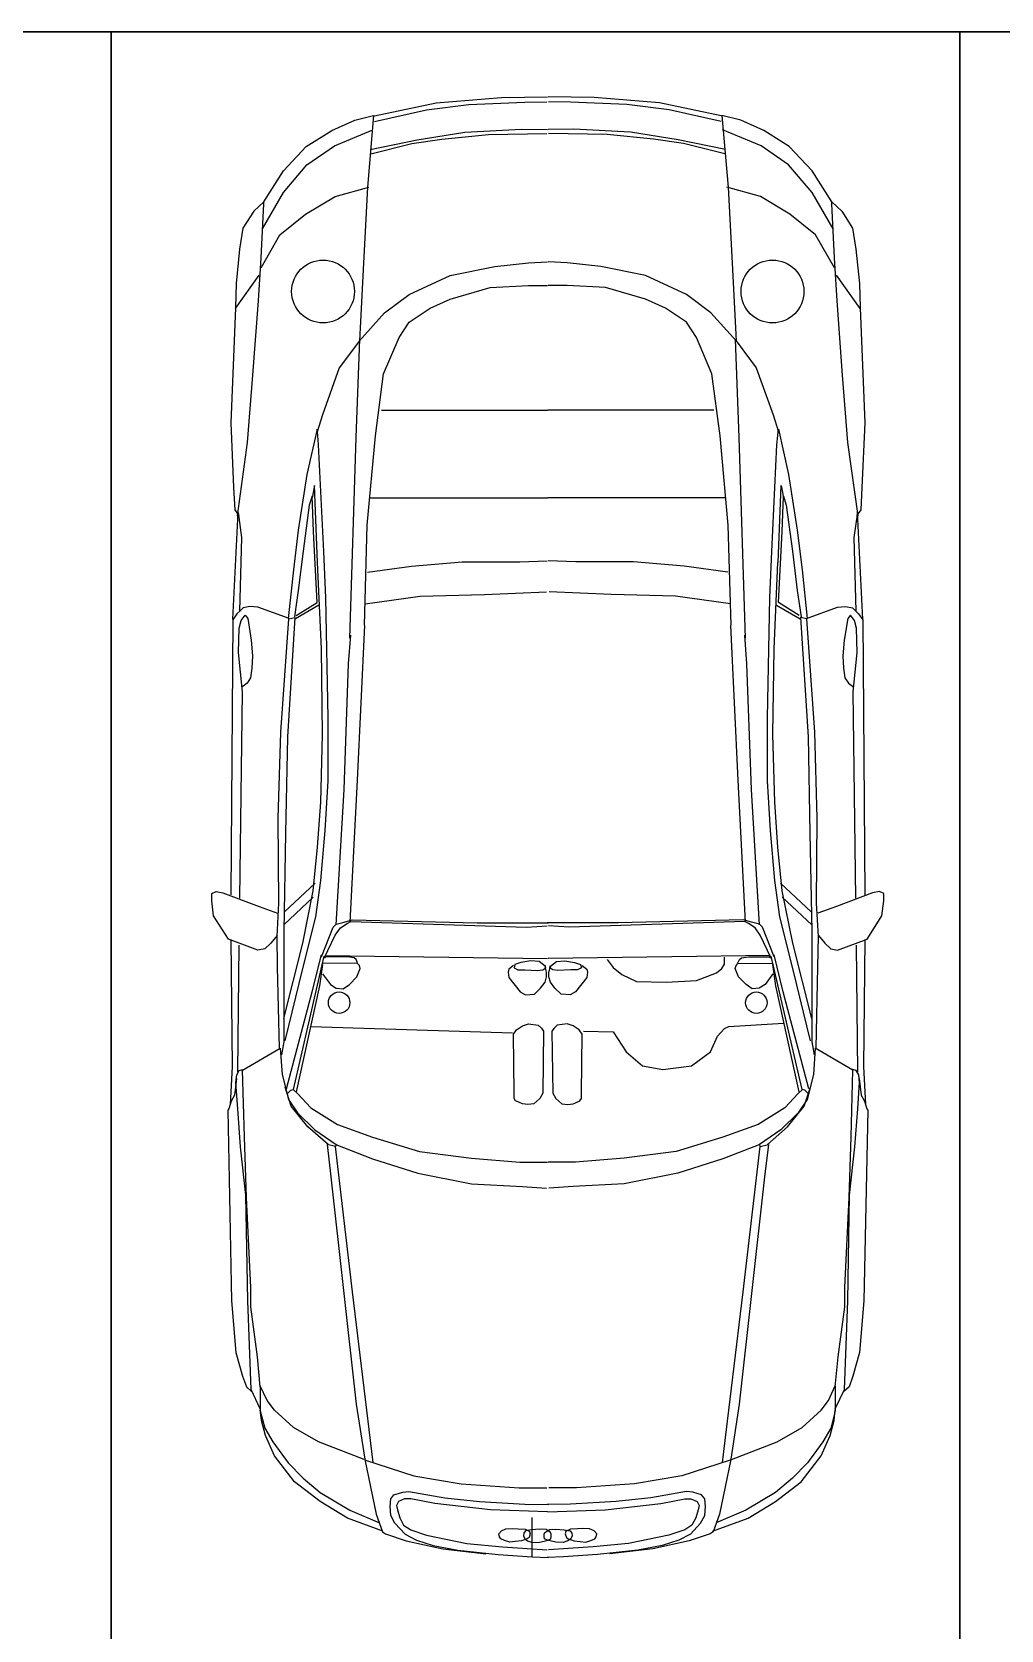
# Model space of a CAD drawing. Header units: inches. Extents: x 484217 to 497210, y -26946 to -21493.
# Drawn here: x 493066.6 to 493181.1, y -22547.2 to -22358.3 of the extents above; entities that cross this region are included whole.
import ezdxf

# ---------------------------------------------------------------- set-up
doc = ezdxf.new("R2010")
doc.units = ezdxf.units.IN
doc.header["$LTSCALE"] = 20
doc.header["$MEASUREMENT"] = 0
doc.layers.add('ceco.net 93', color=161, linetype='Continuous')
doc.layers.add('Parking', color=7, linetype='Continuous')

msp = doc.modelspace()

# ---------------------------------------------------------------- linework, layer by layer
at = {"layer": 'ceco.net 93'}
for p, q in [((493107.03, -22368.2), (493114.3, -22366.68)), ((493113.16, -22367.5), (493118.16, -22366.87)), ((493114.3, -22366.68), (493122.02, -22366.04)), ((493118.16, -22366.87), (493124.8, -22366.61)), ((493122.02, -22366.04), (493127.46, -22365.98)), ((493124.8, -22366.61), (493127.4, -22366.55)), ((493132.99, -22366.04), (493127.55, -22365.98)), ((493130.21, -22366.61), (493127.61, -22366.55)), ((493136.85, -22366.87), (493130.21, -22366.61)), ((493140.71, -22366.68), (493132.99, -22366.04)), ((493141.85, -22367.5), (493136.85, -22366.87)), ((493147.98, -22368.2), (493140.71, -22366.68)), ((493101.99, -22369.94), (493104.69, -22368.74)), ((493104.69, -22368.74), (493106.92, -22368.18)), ((493106.92, -22368.18), (493106.21, -22376.63)), ((493107.03, -22368.89), (493113.16, -22367.5)), ((493147.98, -22368.89), (493141.85, -22367.5)), ((493148.09, -22368.18), (493148.81, -22376.63)), ((493150.32, -22368.74), (493148.09, -22368.18)), ((493153.02, -22369.94), (493150.32, -22368.74)), ((493098.96, -22371.85), (493101.99, -22369.94)), ((493102.31, -22371.77), (493106.84, -22369.86)), ((493112.09, -22371.05), (493117.72, -22370.16)), ((493115, -22370.98), (493120.5, -22370.41)), ((493117.72, -22370.16), (493124.42, -22369.78)), ((493120.5, -22370.41), (493127.4, -22370.29)), ((493124.42, -22369.78), (493127.46, -22369.84)), ((493130.59, -22369.78), (493127.55, -22369.84)), ((493134.51, -22370.41), (493127.61, -22370.29)), ((493137.29, -22370.16), (493130.59, -22369.78)), ((493140.01, -22370.98), (493134.51, -22370.41)), ((493142.92, -22371.05), (493137.29, -22370.16)), ((493152.71, -22371.77), (493148.17, -22369.86)), ((493156.05, -22371.85), (493153.02, -22369.94)), ((493096.26, -22374.72), (493098.96, -22371.85)), ((493099.04, -22374), (493102.31, -22371.77)), ((493106.52, -22372.19), (493112.09, -22371.05)), ((493106.59, -22372.69), (493111.46, -22371.49)), ((493111.46, -22371.49), (493115, -22370.98)), ((493143.55, -22371.49), (493140.01, -22370.98)), ((493148.49, -22372.19), (493142.92, -22371.05)), ((493148.42, -22372.69), (493143.55, -22371.49)), ((493155.97, -22374), (493152.71, -22371.77)), ((493158.75, -22374.72), (493156.05, -22371.85)), ((493093.95, -22378.38), (493096.26, -22374.72)), ((493096.26, -22377.27), (493099.04, -22374)), ((493158.75, -22377.27), (493155.97, -22374)), ((493161.06, -22378.38), (493158.75, -22374.72)), ((493102.39, -22377.75), (493106.36, -22376.63)), ((493106.21, -22376.63), (493105.73, -22385.64)), ((493152.63, -22377.75), (493148.65, -22376.63)), ((493148.81, -22376.63), (493149.28, -22385.64)), ((493093.95, -22378.38), (493092.75, -22379.5)), ((493093.79, -22381.57), (493096.26, -22377.27)), ((493093.95, -22378.62), (493093.95, -22378.38)), ((493098.88, -22379.82), (493102.39, -22377.75)), ((493156.13, -22379.82), (493152.63, -22377.75)), ((493161.22, -22381.57), (493158.75, -22377.27)), ((493161.06, -22378.62), (493161.06, -22378.38)), ((493161.06, -22378.38), (493162.26, -22379.5)), ((493092.75, -22379.5), (493091.48, -22381.49)), ((493093.63, -22385), (493093.95, -22378.62)), ((493095.86, -22382.29), (493098.88, -22379.82)), ((493159.15, -22382.29), (493156.13, -22379.82)), ((493161.38, -22385), (493161.06, -22378.62)), ((493162.26, -22379.5), (493163.53, -22381.49)), ((493091.48, -22381.49), (493091.08, -22383.96)), ((493093.63, -22386.19), (493095.86, -22382.29)), ((493161.38, -22386.19), (493159.15, -22382.29)), ((493163.53, -22381.49), (493163.93, -22383.96)), ((493091.08, -22383.96), (493090.68, -22388.03)), ((493163.93, -22383.96), (493164.33, -22388.03)), ((493093.31, -22390.1), (493093.63, -22385)), ((493105.73, -22385.64), (493105.25, -22394.8)), ((493115.96, -22387.09), (493121.24, -22386.01)), ((493121.24, -22386.01), (493125.22, -22385.58)), ((493125.22, -22385.58), (493127.48, -22385.48)), ((493129.8, -22385.58), (493127.54, -22385.48)), ((493133.78, -22386.01), (493129.8, -22385.58)), ((493139.05, -22387.09), (493133.78, -22386.01)), ((493149.28, -22385.64), (493149.76, -22394.8)), ((493161.7, -22390.1), (493161.38, -22385)), ((493090.61, -22390.98), (493093.39, -22387.07)), ((493111.12, -22389.35), (493115.96, -22387.09)), ((493143.89, -22389.35), (493139.05, -22387.09)), ((493164.41, -22390.98), (493161.62, -22387.07)), ((493090.68, -22388.03), (493090.61, -22390.9)), ((493108.22, -22391.51), (493111.12, -22389.35)), ((493115.96, -22389.89), (493120.7, -22388.49)), ((493120.7, -22388.49), (493125.22, -22388.28)), ((493125.22, -22388.28), (493127.48, -22388.28)), ((493129.8, -22388.28), (493127.54, -22388.28)), ((493134.31, -22388.49), (493129.8, -22388.28)), ((493139.05, -22389.89), (493134.31, -22388.49)), ((493146.79, -22391.51), (493143.89, -22389.35)), ((493164.33, -22388.03), (493164.41, -22390.9)), ((493090.61, -22390.9), (493090.05, -22404.52)), ((493092.67, -22398.86), (493093.31, -22390.1)), ((493105.2, -22394.85), (493108.22, -22391.51)), ((493111.12, -22392.59), (493113.6, -22390.97)), ((493113.6, -22390.97), (493115.96, -22389.89)), ((493141.41, -22390.97), (493139.05, -22389.89)), ((493143.89, -22392.59), (493141.41, -22390.97)), ((493149.81, -22394.85), (493146.79, -22391.51)), ((493162.34, -22398.86), (493161.7, -22390.1)), ((493164.41, -22390.9), (493164.96, -22404.52)), ((493109.94, -22394.42), (493111.12, -22392.59)), ((493145.07, -22394.42), (493143.89, -22392.59)), ((493105.25, -22394.8), (493102.86, -22397.99)), ((493104.88, -22406.26), (493105.31, -22394.63)), ((493108.11, -22398.72), (493109.94, -22394.42)), ((493146.9, -22398.72), (493145.07, -22394.42)), ((493150.13, -22406.26), (493149.7, -22394.63)), ((493149.76, -22394.8), (493152.15, -22397.99)), ((493092.04, -22406.83), (493092.67, -22398.86)), ((493102.86, -22397.99), (493100.87, -22403.57)), ((493107.14, -22406.05), (493108.11, -22398.72)), ((493147.87, -22406.05), (493146.9, -22398.72)), ((493152.15, -22397.99), (493154.14, -22403.57)), ((493162.97, -22406.83), (493162.34, -22398.86)), ((493107.86, -22403.02), (493127.51, -22403.02)), ((493147.15, -22403.02), (493127.51, -22403.02)), ((493090.05, -22404.52), (493090.37, -22412.17)), ((493100.87, -22403.57), (493100.24, -22405.56)), ((493154.14, -22403.57), (493154.78, -22405.56)), ((493164.96, -22404.52), (493164.64, -22412.17)), ((493090.84, -22415.52), (493092.04, -22406.83)), ((493100.25, -22405.26), (493099.04, -22410.63)), ((493100.34, -22406), (493100.25, -22405.26)), ((493100.42, -22407.13), (493100.34, -22406)), ((493104.13, -22429.96), (493104.88, -22406.26)), ((493106.17, -22416.61), (493107.14, -22406.05)), ((493148.84, -22416.61), (493147.87, -22406.05)), ((493150.88, -22429.96), (493150.13, -22406.26)), ((493154.59, -22407.13), (493154.68, -22406)), ((493154.68, -22406), (493154.76, -22405.26)), ((493154.76, -22405.26), (493155.97, -22410.63)), ((493164.17, -22415.52), (493162.97, -22406.83)), ((493101.03, -22419.74), (493100.42, -22407.13)), ((493153.98, -22419.74), (493154.59, -22407.13)), ((493099.04, -22410.63), (493098.02, -22417.22)), ((493155.97, -22410.63), (493156.99, -22417.22)), ((493090.37, -22412.17), (493090.53, -22414.8)), ((493099.93, -22411.93), (493099.65, -22413.39)), ((493100.3, -22421.04), (493099.93, -22411.93)), ((493154.72, -22421.04), (493155.08, -22411.93)), ((493155.08, -22411.93), (493155.37, -22413.39)), ((493164.64, -22412.17), (493164.49, -22414.8)), ((493099.32, -22414.25), (493098.59, -22419.69)), ((493099.65, -22413.19), (493099.32, -22414.25)), ((493099.81, -22417.34), (493099.65, -22413.19)), ((493106.48, -22413.37), (493127.51, -22413.37)), ((493148.54, -22413.37), (493127.51, -22413.37)), ((493155.2, -22417.34), (493155.37, -22413.19)), ((493155.37, -22413.19), (493155.69, -22414.25)), ((493155.69, -22414.25), (493156.42, -22419.69)), ((493090.29, -22427.71), (493090.92, -22415.12)), ((493090.53, -22414.8), (493091, -22415.52)), ((493090.92, -22415.12), (493091.32, -22418.07)), ((493164.09, -22415.12), (493163.69, -22418.07)), ((493164.49, -22414.8), (493164.01, -22415.52)), ((493164.72, -22427.71), (493164.09, -22415.12)), ((493091.32, -22418.07), (493091.08, -22426.76)), ((493098.02, -22417.22), (493097.45, -22421.89)), ((493100.25, -22425.75), (493099.81, -22417.34)), ((493105.85, -22428.45), (493106.17, -22416.61)), ((493149.16, -22428.45), (493148.84, -22416.61)), ((493154.76, -22425.75), (493155.2, -22417.34)), ((493156.99, -22417.22), (493157.56, -22421.89)), ((493163.69, -22418.07), (493163.93, -22426.76)), ((493098.59, -22419.69), (493098.02, -22424.33)), ((493101.26, -22425.19), (493101.04, -22419.73)), ((493153.75, -22425.19), (493153.97, -22419.73)), ((493156.42, -22419.69), (493156.99, -22424.33)), ((493097.45, -22421.89), (493096.84, -22427.66)), ((493100.75, -22431.24), (493100.31, -22421.04)), ((493106.22, -22422.15), (493111.4, -22421.44)), ((493111.4, -22421.44), (493117.39, -22420.93)), ((493117.39, -22420.93), (493124.2, -22420.93)), ((493124.2, -22420.93), (493127.45, -22420.83)), ((493130.81, -22420.93), (493127.56, -22420.83)), ((493137.62, -22420.93), (493130.81, -22420.93)), ((493143.61, -22421.44), (493137.62, -22420.93)), ((493148.79, -22422.15), (493143.61, -22421.44)), ((493154.26, -22431.24), (493154.7, -22421.04)), ((493157.56, -22421.89), (493158.17, -22427.66)), ((493098.02, -22424.33), (493097.58, -22427.46)), ((493097.78, -22427.3), (493100.25, -22425.75)), ((493101.55, -22439.39), (493101.26, -22425.19)), ((493105.92, -22425.91), (493112.42, -22425)), ((493112.42, -22425), (493120.03, -22424.79)), ((493120.03, -22424.79), (493127.35, -22424.49)), ((493134.98, -22424.79), (493127.67, -22424.49)), ((493142.6, -22425), (493134.98, -22424.79)), ((493149.1, -22425.91), (493142.6, -22425)), ((493153.46, -22439.39), (493153.75, -22425.19)), ((493157.23, -22427.3), (493154.76, -22425.75)), ((493156.99, -22424.33), (493157.44, -22427.46)), ((493090.77, -22427.09), (493090.29, -22427.82)), ((493091.18, -22426.69), (493090.77, -22427.09)), ((493091.5, -22426.37), (493091.18, -22426.69)), ((493091.26, -22427.9), (493091.74, -22427.26)), ((493092.3, -22426.21), (493091.5, -22426.37)), ((493091.74, -22427.26), (493092.06, -22427.66)), ((493093.26, -22426.29), (493092.3, -22426.21)), ((493096.95, -22427.66), (493093.26, -22426.29)), ((493097.62, -22427.52), (493096.75, -22441.65)), ((493096.89, -22427.67), (493097.62, -22427.52)), ((493100.46, -22426.07), (493097.69, -22427.67)), ((493154.55, -22426.07), (493157.32, -22427.67)), ((493158.12, -22427.67), (493157.39, -22427.52)), ((493157.39, -22427.52), (493158.26, -22441.65)), ((493158.07, -22427.66), (493161.75, -22426.29)), ((493161.75, -22426.29), (493162.71, -22426.21)), ((493162.71, -22426.21), (493163.52, -22426.37)), ((493163.27, -22427.26), (493162.95, -22427.66)), ((493163.76, -22427.9), (493163.27, -22427.26)), ((493163.52, -22426.37), (493163.84, -22426.69)), ((493163.84, -22426.69), (493164.24, -22427.09)), ((493164.24, -22427.09), (493164.72, -22427.82)), ((493090.29, -22427.82), (493090.05, -22460.31)), ((493090.94, -22431.67), (493091.02, -22428.78)), ((493091.02, -22428.78), (493091.26, -22427.9)), ((493092.06, -22427.66), (493092.46, -22430.22)), ((493096.67, -22431.02), (493096.89, -22427.67)), ((493105.01, -22446.75), (493105.87, -22428.48)), ((493150.01, -22446.75), (493149.14, -22428.48)), ((493158.34, -22431.02), (493158.12, -22427.67)), ((493162.95, -22427.66), (493162.55, -22430.22)), ((493164, -22428.78), (493163.76, -22427.9)), ((493164.08, -22431.67), (493164, -22428.78)), ((493164.72, -22427.82), (493164.96, -22460.31)), ((493092.46, -22430.22), (493092.62, -22432.07)), ((493095.95, -22441.07), (493096.67, -22431.02)), ((493100.89, -22441.36), (493100.75, -22431.24)), ((493103.96, -22433), (493104.22, -22429.61)), ((493151.05, -22433), (493150.79, -22429.61)), ((493154.12, -22441.36), (493154.26, -22431.24)), ((493159.06, -22441.07), (493158.34, -22431.02)), ((493162.55, -22430.22), (493162.39, -22432.07)), ((493091.42, -22436.32), (493090.94, -22431.67)), ((493092.62, -22432.07), (493092.54, -22433.51)), ((493103.44, -22447.88), (493103.96, -22433)), ((493151.57, -22447.88), (493151.05, -22433)), ((493162.39, -22432.07), (493162.47, -22433.51)), ((493163.6, -22436.32), (493164.08, -22431.67)), ((493092.38, -22434.64), (493091.98, -22435.28)), ((493092.54, -22433.51), (493092.38, -22434.64)), ((493162.47, -22433.51), (493162.63, -22434.64)), ((493162.63, -22434.64), (493163.03, -22435.28)), ((493091.1, -22460.71), (493091.42, -22436.32)), ((493091.98, -22435.28), (493091.34, -22435.76)), ((493163.03, -22435.28), (493163.68, -22435.76)), ((493163.92, -22460.71), (493163.6, -22436.32)), ((493101.55, -22446.82), (493101.55, -22439.39)), ((493153.46, -22446.82), (493153.46, -22439.39)), ((493095.66, -22451.27), (493095.95, -22441.07)), ((493096.75, -22441.65), (493096.53, -22453.02)), ((493100.68, -22449.37), (493100.89, -22441.36)), ((493154.34, -22449.37), (493154.12, -22441.36)), ((493158.26, -22441.65), (493158.48, -22453.02)), ((493159.36, -22451.27), (493159.06, -22441.07)), ((493101.18, -22452.72), (493101.55, -22446.82)), ((493102.49, -22463.88), (493103.44, -22447.88)), ((493104.14, -22463.54), (493105.01, -22446.75)), ((493150.87, -22463.54), (493150.01, -22446.75)), ((493152.52, -22463.88), (493151.57, -22447.88)), ((493153.83, -22452.72), (493153.46, -22446.82)), ((493100.31, -22454.69), (493100.68, -22449.37)), ((493154.7, -22454.69), (493154.34, -22449.37)), ((493095.73, -22461.32), (493095.66, -22451.27)), ((493159.28, -22461.32), (493159.36, -22451.27)), ((493096.53, -22453.02), (493096.31, -22464.6)), ((493100.68, -22458.62), (493101.18, -22452.72)), ((493154.34, -22458.62), (493153.83, -22452.72)), ((493158.48, -22453.02), (493158.7, -22464.6)), ((493099.8, -22459.86), (493100.31, -22454.69)), ((493155.21, -22459.86), (493154.7, -22454.69)), ((493096.38, -22462.34), (493100.02, -22458.92)), ((493100.09, -22462.92), (493100.68, -22458.62)), ((493154.92, -22462.92), (493154.34, -22458.62)), ((493158.63, -22462.34), (493154.99, -22458.92)), ((493087.8, -22460.15), (493088.31, -22459.93)), ((493087.8, -22461.03), (493087.8, -22460.15)), ((493088.02, -22462.78), (493087.8, -22461.03)), ((493088.31, -22459.93), (493089.11, -22460.08)), ((493089.11, -22460.08), (493093.4, -22461.68)), ((493095.51, -22465.25), (493095.73, -22461.32)), ((493096.31, -22463.87), (493099.8, -22460.59)), ((493098.57, -22466.05), (493099.8, -22459.86)), ((493156.45, -22466.05), (493155.21, -22459.86)), ((493158.7, -22463.87), (493155.21, -22460.59)), ((493159.5, -22465.25), (493159.28, -22461.32)), ((493165.9, -22460.08), (493161.61, -22461.68)), ((493166.7, -22459.93), (493165.9, -22460.08)), ((493167.21, -22460.15), (493166.7, -22459.93)), ((493166.99, -22462.78), (493167.21, -22461.03)), ((493167.21, -22461.03), (493167.21, -22460.15)), ((493089.76, -22465.54), (493088.02, -22462.78)), ((493093.4, -22461.68), (493095.58, -22462.48)), ((493098.57, -22469.04), (493100.09, -22462.92)), ((493102.49, -22463.8), (493103.44, -22463.54)), ((493103.44, -22463.54), (493104.4, -22463.28)), ((493103.79, -22463.71), (493104.22, -22463.45)), ((493104.22, -22463.45), (493124.99, -22464.15)), ((493104.4, -22463.28), (493119.17, -22463.62)), ((493150.79, -22463.45), (493130.02, -22464.15)), ((493150.61, -22463.28), (493135.84, -22463.62)), ((493151.57, -22463.54), (493150.61, -22463.28)), ((493151.22, -22463.71), (493150.79, -22463.45)), ((493152.52, -22463.8), (493151.57, -22463.54)), ((493156.45, -22469.04), (493154.92, -22462.92)), ((493161.61, -22461.68), (493159.43, -22462.48)), ((493165.25, -22465.54), (493166.99, -22462.78)), ((493095.51, -22465.11), (493094.78, -22466.05)), ((493095.58, -22468.82), (493095.51, -22465.25)), ((493096.31, -22464.6), (493096.31, -22477.71)), ((493100.75, -22467.63), (493102.14, -22464.15)), ((493101.1, -22467.8), (493102.4, -22465.1)), ((493102.14, -22464.15), (493102.49, -22463.8)), ((493102.4, -22465.1), (493103.01, -22464.23)), ((493103.01, -22464.23), (493103.79, -22463.71)), ((493119.17, -22463.62), (493127.6, -22463.62)), ((493124.99, -22464.15), (493127.42, -22463.97)), ((493135.84, -22463.62), (493127.42, -22463.62)), ((493130.02, -22464.15), (493127.59, -22463.97)), ((493152, -22464.23), (493151.22, -22463.71)), ((493152.61, -22465.1), (493152, -22464.23)), ((493152.87, -22464.15), (493152.52, -22463.8)), ((493153.91, -22467.8), (493152.61, -22465.1)), ((493154.26, -22467.63), (493152.87, -22464.15)), ((493158.7, -22464.6), (493158.7, -22477.71)), ((493159.43, -22468.82), (493159.5, -22465.25)), ((493159.5, -22465.11), (493160.23, -22466.05)), ((493093.25, -22466.85), (493089.76, -22465.54)), ((493090.05, -22465.61), (493090.21, -22480.61)), ((493090.86, -22481.25), (493091.02, -22466.25)), ((493094.06, -22466.71), (493093.25, -22466.85)), ((493094.78, -22466.05), (493094.06, -22466.71)), ((493096.31, -22474.94), (493098.57, -22466.05)), ((493158.7, -22474.94), (493156.45, -22466.05)), ((493160.23, -22466.05), (493160.96, -22466.71)), ((493160.96, -22466.71), (493161.76, -22466.85)), ((493161.76, -22466.85), (493165.25, -22465.54)), ((493164.16, -22481.25), (493164, -22466.25)), ((493164.96, -22465.61), (493164.8, -22480.61)), ((493095.8, -22478.44), (493095.58, -22468.82)), ((493096.46, -22477.56), (493098.57, -22469.04)), ((493097.44, -22483.33), (493101.1, -22467.58)), ((493099.67, -22471.79), (493100.75, -22467.41)), ((493100.57, -22471.07), (493100.93, -22468.57)), ((493105.04, -22468.44), (493100.95, -22468.39)), ((493101.29, -22467.66), (493101.15, -22467.76)), ((493101.19, -22467.49), (493127.46, -22467.85)), ((493103.78, -22467.66), (493101.29, -22467.66)), ((493104.61, -22467.76), (493103.78, -22467.66)), ((493104.85, -22467.95), (493104.61, -22467.76)), ((493105.04, -22468.34), (493104.85, -22467.95)), ((493104.95, -22470), (493105.34, -22469.02)), ((493105.24, -22468.68), (493105.04, -22468.44)), ((493105.34, -22469.02), (493105.24, -22468.68)), ((493122.91, -22469.1), (493122.82, -22469.46)), ((493123.44, -22468.66), (493122.91, -22469.1)), ((493123.62, -22468.57), (493123.53, -22468.93)), ((493123.53, -22468.93), (493123.98, -22469.19)), ((493124.33, -22468.3), (493123.62, -22468.57)), ((493123.98, -22469.19), (493124.78, -22469.19)), ((493125.5, -22468.12), (493124.33, -22468.3)), ((493124.78, -22469.19), (493126.3, -22469.28)), ((493126.48, -22468.21), (493125.5, -22468.12)), ((493126.3, -22469.28), (493126.93, -22469.19)), ((493127.19, -22468.75), (493126.48, -22468.21)), ((493126.93, -22469.19), (493127.28, -22468.93)), ((493127.28, -22468.93), (493127.19, -22468.66)), ((493127.37, -22469.46), (493127.19, -22468.84)), ((493153.82, -22467.49), (493127.55, -22467.85)), ((493127.64, -22469.46), (493127.82, -22468.84)), ((493127.73, -22468.93), (493127.82, -22468.66)), ((493128.09, -22469.19), (493127.73, -22468.93)), ((493127.82, -22468.75), (493128.53, -22468.21)), ((493128.71, -22469.28), (493128.09, -22469.19)), ((493128.53, -22468.21), (493129.51, -22468.12)), ((493130.23, -22469.19), (493128.71, -22469.28)), ((493129.51, -22468.12), (493130.68, -22468.3)), ((493131.03, -22469.19), (493130.23, -22469.19)), ((493130.68, -22468.3), (493131.39, -22468.57)), ((493131.48, -22468.93), (493131.03, -22469.19)), ((493131.39, -22468.57), (493131.48, -22468.93)), ((493131.57, -22468.66), (493132.11, -22469.1)), ((493132.11, -22469.1), (493132.2, -22469.46)), ((493134.51, -22467.98), (493135.23, -22468.91)), ((493135.23, -22468.91), (493136.26, -22469.73)), ((493147.46, -22469.52), (493148.08, -22469.01)), ((493148.08, -22469.01), (493148.39, -22468.5)), ((493148.39, -22467.88), (493148.39, -22467.67)), ((493148.39, -22468.5), (493148.39, -22467.88)), ((493149.67, -22469.02), (493149.77, -22468.68)), ((493150.06, -22470), (493149.67, -22469.02)), ((493149.77, -22468.68), (493149.97, -22468.44)), ((493149.97, -22468.34), (493150.16, -22467.95)), ((493149.97, -22468.44), (493154.06, -22468.39)), ((493150.16, -22467.95), (493150.4, -22467.76)), ((493150.4, -22467.76), (493151.23, -22467.66)), ((493151.23, -22467.66), (493153.72, -22467.66)), ((493153.72, -22467.66), (493153.86, -22467.76)), ((493157.57, -22483.33), (493153.91, -22467.58)), ((493154.44, -22471.07), (493154.09, -22468.57)), ((493155.34, -22471.79), (493154.26, -22467.41)), ((493158.56, -22477.56), (493156.45, -22469.04)), ((493159.21, -22478.44), (493159.43, -22468.82)), ((493097.8, -22483.6), (493100.57, -22471.07)), ((493100.9, -22469.66), (493101.83, -22470.93)), ((493101.83, -22470.93), (493102.51, -22471.37)), ((493103.34, -22471.41), (493104.07, -22470.93)), ((493104.07, -22470.93), (493104.95, -22470)), ((493122.82, -22469.46), (493122.91, -22470.09)), ((493122.91, -22470.09), (493124.25, -22471.79)), ((493126.66, -22471.34), (493127.19, -22470.63)), ((493127.19, -22470.63), (493127.37, -22470)), ((493127.37, -22470), (493127.37, -22469.46)), ((493127.64, -22470), (493127.64, -22469.46)), ((493127.82, -22470.63), (493127.64, -22470)), ((493128.35, -22471.34), (493127.82, -22470.63)), ((493132.11, -22470.09), (493130.77, -22471.79)), ((493132.2, -22469.46), (493132.11, -22470.09)), ((493136.26, -22469.73), (493138, -22470.55)), ((493138, -22470.55), (493141.5, -22470.66)), ((493141.5, -22470.66), (493145.1, -22470.45)), ((493145.1, -22470.45), (493147.46, -22469.52)), ((493150.94, -22470.93), (493150.06, -22470)), ((493151.67, -22471.41), (493150.94, -22470.93)), ((493153.18, -22470.93), (493152.5, -22471.37)), ((493154.11, -22469.66), (493153.18, -22470.93)), ((493157.21, -22483.6), (493154.44, -22471.07)), ((493096.64, -22483.24), (493099.67, -22471.79)), ((493102.51, -22471.37), (493103.34, -22471.41)), ((493124.25, -22471.79), (493124.87, -22472.15)), ((493124.87, -22472.15), (493125.94, -22472.06)), ((493125.94, -22472.06), (493126.66, -22471.34)), ((493129.07, -22472.06), (493128.35, -22471.34)), ((493130.14, -22472.15), (493129.07, -22472.06)), ((493130.77, -22471.79), (493130.14, -22472.15)), ((493152.5, -22471.37), (493151.67, -22471.41)), ((493158.37, -22483.24), (493155.34, -22471.79)), ((493099.5, -22475.9), (493123.35, -22476.62)), ((493123.44, -22476.8), (493123.8, -22476.26)), ((493123.8, -22476.26), (493124.51, -22475.81)), ((493124.51, -22475.81), (493125.23, -22475.55)), ((493125.23, -22475.55), (493126.39, -22475.72)), ((493126.39, -22475.72), (493126.75, -22476.08)), ((493126.75, -22476.08), (493127.02, -22476.44)), ((493127.02, -22476.44), (493126.93, -22483.78)), ((493128.26, -22476.08), (493128, -22476.44)), ((493128, -22476.44), (493128.09, -22483.78)), ((493128.62, -22475.72), (493128.26, -22476.08)), ((493129.78, -22475.55), (493128.62, -22475.72)), ((493130.5, -22475.81), (493129.78, -22475.55)), ((493131.21, -22476.26), (493130.5, -22475.81)), ((493131.57, -22476.8), (493131.21, -22476.26)), ((493131.73, -22476.42), (493135.23, -22476.52)), ((493135.23, -22476.52), (493136.77, -22478.89)), ((493147.56, -22477.04), (493148.39, -22476.11)), ((493148.39, -22476.11), (493148.9, -22475.9)), ((493148.9, -22475.9), (493155.37, -22475.49)), ((493091.44, -22481.03), (493095.9, -22478.43)), ((493095.9, -22478.43), (493096.12, -22481.54)), ((493096.31, -22477.71), (493096.02, -22479.24)), ((493123.53, -22483.78), (493123.44, -22476.8)), ((493131.48, -22483.78), (493131.57, -22476.8)), ((493146.74, -22478.89), (493147.56, -22477.04)), ((493158.7, -22477.71), (493158.99, -22479.24)), ((493159.12, -22478.43), (493158.89, -22481.54)), ((493163.57, -22481.03), (493159.12, -22478.43)), ((493136.77, -22478.89), (493138.72, -22480.54)), ((493138.72, -22480.54), (493141.09, -22480.95)), ((493141.09, -22480.95), (493144.48, -22480.54)), ((493144.48, -22480.54), (493146.74, -22478.89)), ((493090.21, -22480.61), (493089.97, -22485.11)), ((493090.71, -22482.05), (493090.48, -22484.02)), ((493090.65, -22482.5), (493090.76, -22481.59)), ((493090.76, -22481.59), (493091.04, -22481.09)), ((493091.04, -22481.09), (493091.44, -22480.97)), ((493091.67, -22488.94), (493091.44, -22481.03)), ((493096.12, -22481.54), (493096.85, -22484.53)), ((493158.89, -22481.54), (493158.16, -22484.53)), ((493163.35, -22488.94), (493163.57, -22481.03)), ((493163.97, -22481.09), (493163.57, -22480.97)), ((493164.25, -22481.59), (493163.97, -22481.09)), ((493164.36, -22482.5), (493164.25, -22481.59)), ((493164.3, -22482.05), (493164.53, -22484.02)), ((493164.8, -22480.61), (493165.04, -22485.11)), ((493090.48, -22484.02), (493090.09, -22484.7)), ((493090.88, -22485.6), (493090.65, -22482.5)), ((493097.19, -22485.32), (493096.46, -22483.06)), ((493096.73, -22483.82), (493097.13, -22483.42)), ((493097.13, -22483.42), (493097.42, -22483.32)), ((493097.42, -22483.32), (493097.92, -22483.82)), ((493097.92, -22483.82), (493099.5, -22485.5)), ((493123.53, -22484.4), (493123.53, -22483.6)), ((493126.93, -22483.78), (493126.57, -22484.4)), ((493128.09, -22483.78), (493128.44, -22484.4)), ((493131.48, -22484.4), (493131.48, -22483.6)), ((493157.09, -22483.82), (493155.51, -22485.5)), ((493157.59, -22483.32), (493157.09, -22483.82)), ((493157.88, -22483.42), (493157.59, -22483.32)), ((493157.82, -22485.32), (493158.55, -22483.06)), ((493158.28, -22483.82), (493157.88, -22483.42)), ((493164.14, -22485.6), (493164.36, -22482.5)), ((493164.53, -22484.02), (493164.93, -22484.7)), ((493089.8, -22485.6), (493089.69, -22485.77)), ((493089.69, -22485.77), (493090.14, -22508.31)), ((493090.09, -22484.7), (493089.8, -22485.6)), ((493091.21, -22490.12), (493090.88, -22485.6)), ((493096.85, -22484.53), (493097.93, -22486.11)), ((493099.17, -22487.75), (493097.19, -22485.32)), ((493097.93, -22486.11), (493099.96, -22488.09)), ((493099.5, -22485.5), (493102.66, -22487.48)), ((493123.71, -22484.67), (493123.53, -22484.4)), ((493124.16, -22484.85), (493123.71, -22484.67)), ((493124.51, -22485.03), (493124.16, -22484.85)), ((493125.14, -22485.12), (493124.51, -22485.03)), ((493125.85, -22485.03), (493125.14, -22485.12)), ((493126.57, -22484.4), (493125.85, -22485.03)), ((493128.44, -22484.4), (493129.16, -22485.03)), ((493129.16, -22485.03), (493129.87, -22485.12)), ((493129.87, -22485.12), (493130.5, -22485.03)), ((493130.5, -22485.03), (493130.86, -22484.85)), ((493130.86, -22484.85), (493131.3, -22484.67)), ((493131.3, -22484.67), (493131.48, -22484.4)), ((493155.51, -22485.5), (493152.35, -22487.48)), ((493157.08, -22486.11), (493155.05, -22488.09)), ((493155.84, -22487.75), (493157.82, -22485.32)), ((493158.16, -22484.53), (493157.08, -22486.11)), ((493163.8, -22490.12), (493164.14, -22485.6)), ((493165.32, -22485.77), (493164.87, -22508.31)), ((493164.93, -22484.7), (493165.21, -22485.6)), ((493165.21, -22485.6), (493165.32, -22485.77)), ((493101.54, -22489.84), (493099.17, -22487.75)), ((493099.96, -22488.09), (493102.5, -22489.84)), ((493102.66, -22487.48), (493106.81, -22488.96)), ((493152.35, -22487.48), (493148.2, -22488.96)), ((493155.05, -22488.09), (493152.52, -22489.84)), ((493153.47, -22489.84), (493155.84, -22487.75)), ((493091.89, -22496.11), (493091.67, -22488.94)), ((493101.42, -22489.82), (493101.88, -22493.67)), ((493102.42, -22490.08), (493101.42, -22489.82)), ((493102.5, -22489.84), (493102.44, -22490.07)), ((493102.46, -22489.85), (493106.81, -22491.54)), ((493106.81, -22488.96), (493112.35, -22490.65)), ((493148.2, -22488.96), (493142.66, -22490.65)), ((493152.55, -22489.85), (493148.2, -22491.54)), ((493152.52, -22489.84), (493152.57, -22490.07)), ((493152.6, -22490.08), (493153.59, -22489.82)), ((493153.59, -22489.82), (493153.13, -22493.67)), ((493163.12, -22496.11), (493163.35, -22488.94)), ((493091.83, -22495.83), (493091.21, -22490.12)), ((493104.41, -22507.24), (493102.42, -22490.08)), ((493106.81, -22491.54), (493112.15, -22493.22)), ((493112.35, -22490.65), (493118.48, -22491.44)), ((493118.48, -22491.44), (493124.21, -22491.93)), ((493136.54, -22491.44), (493130.8, -22491.93)), ((493142.66, -22490.65), (493136.54, -22491.44)), ((493148.2, -22491.54), (493142.86, -22493.22)), ((493150.6, -22507.24), (493152.6, -22490.08)), ((493163.18, -22495.83), (493163.8, -22490.12)), ((493101.88, -22493.67), (493104.87, -22520.53)), ((493112.15, -22493.22), (493118.48, -22494.5)), ((493124.21, -22491.93), (493127.47, -22491.93)), ((493130.8, -22491.93), (493127.54, -22491.93)), ((493142.86, -22493.22), (493136.54, -22494.5)), ((493153.13, -22493.67), (493150.14, -22520.53)), ((493118.48, -22494.5), (493124.5, -22494.8)), ((493124.5, -22494.8), (493127.37, -22495)), ((493130.51, -22494.8), (493127.64, -22495)), ((493136.54, -22494.5), (493130.51, -22494.8)), ((493092.06, -22508.31), (493091.83, -22495.83)), ((493092.4, -22506.73), (493091.89, -22496.11)), ((493162.61, -22506.73), (493163.12, -22496.11)), ((493162.95, -22508.31), (493163.18, -22495.83)), ((493092.4, -22509.04), (493092.4, -22506.73)), ((493162.61, -22509.04), (493162.61, -22506.73)), ((493090.14, -22508.31), (493090.65, -22514.41)), ((493092.45, -22518.81), (493092.06, -22508.31)), ((493106.87, -22527.45), (493104.41, -22507.24)), ((493148.15, -22527.45), (493150.6, -22507.24)), ((493162.56, -22518.81), (493162.95, -22508.31)), ((493164.87, -22508.31), (493164.36, -22514.41)), ((493093.19, -22514.92), (493092.4, -22509.04)), ((493161.82, -22514.92), (493162.61, -22509.04)), ((493090.65, -22514.41), (493091.44, -22517.23)), ((493164.36, -22514.41), (493163.57, -22517.23)), ((493093.53, -22518.47), (493093.19, -22514.92)), ((493161.48, -22518.47), (493161.82, -22514.92)), ((493091.44, -22517.23), (493091.89, -22518.47)), ((493163.57, -22517.23), (493163.12, -22518.47)), ((493091.89, -22518.47), (493092.51, -22519.04)), ((493093.53, -22521.07), (493092.45, -22518.81)), ((493094.34, -22520.12), (493093.53, -22518.36)), ((493093.53, -22518.36), (493093.53, -22521.33)), ((493095.21, -22521.26), (493094.34, -22520.12)), ((493159.8, -22521.26), (493160.68, -22520.12)), ((493160.68, -22520.12), (493161.48, -22518.36)), ((493161.48, -22518.36), (493161.48, -22521.33)), ((493161.48, -22521.07), (493162.56, -22518.81)), ((493163.12, -22518.47), (493162.5, -22519.04)), ((493093.66, -22522.48), (493093.53, -22521.2)), ((493093.53, -22521.33), (493094.07, -22523.36)), ((493097.44, -22523.29), (493095.21, -22521.26)), ((493104.87, -22520.53), (493105.87, -22527.05)), ((493150.14, -22520.53), (493149.14, -22527.05)), ((493157.57, -22523.29), (493159.8, -22521.26)), ((493161.48, -22521.33), (493160.95, -22523.36)), ((493161.35, -22522.48), (493161.48, -22521.2)), ((493094.13, -22524.23), (493093.66, -22522.48)), ((493094.07, -22523.36), (493095.01, -22524.98)), ((493100.4, -22524.98), (493097.44, -22523.29)), ((493154.61, -22524.98), (493157.57, -22523.29)), ((493160.95, -22523.36), (493160, -22524.98)), ((493160.88, -22524.23), (493161.35, -22522.48)), ((493095.21, -22526.66), (493094.13, -22524.23)), ((493095.01, -22524.98), (493096.83, -22527.47)), ((493105.8, -22527.07), (493100.4, -22524.98)), ((493149.22, -22527.07), (493154.61, -22524.98)), ((493160, -22524.98), (493158.18, -22527.47)), ((493159.8, -22526.66), (493160.88, -22524.23)), ((493097.57, -22529.7), (493095.21, -22526.66)), ((493096.83, -22527.47), (493098.58, -22529.3)), ((493105.88, -22527.07), (493107.21, -22533.55)), ((493105.95, -22527.14), (493111.68, -22529)), ((493149.06, -22527.14), (493143.33, -22529)), ((493149.14, -22527.07), (493147.8, -22533.55)), ((493158.18, -22527.47), (493156.43, -22529.3)), ((493157.44, -22529.7), (493159.8, -22526.66)), ((493098.58, -22529.3), (493100.61, -22530.98)), ((493111.68, -22529), (493117.26, -22529.97)), ((493143.33, -22529), (493137.75, -22529.97)), ((493156.43, -22529.3), (493154.41, -22530.98)), ((493100.61, -22532.06), (493097.57, -22529.7)), ((493100.61, -22530.98), (493104.11, -22533.07)), ((493108.94, -22531.72), (493109.33, -22531.27)), ((493109.33, -22531.27), (493110.36, -22530.93)), ((493110.36, -22530.93), (493111.09, -22530.87)), ((493111.09, -22530.87), (493115.34, -22531.61)), ((493117.26, -22529.97), (493124.11, -22530.42)), ((493124.11, -22530.42), (493127.39, -22530.42)), ((493130.9, -22530.42), (493127.63, -22530.42)), ((493137.75, -22529.97), (493130.9, -22530.42)), ((493143.92, -22530.87), (493139.67, -22531.61)), ((493144.66, -22530.93), (493143.92, -22530.87)), ((493145.68, -22531.27), (493144.66, -22530.93)), ((493146.07, -22531.72), (493145.68, -22531.27)), ((493154.41, -22530.98), (493150.9, -22533.07)), ((493154.41, -22532.06), (493157.44, -22529.7)), ((493103.84, -22534.02), (493100.61, -22532.06)), ((493104.11, -22533.07), (493107.62, -22534.56)), ((493108.88, -22532.63), (493108.94, -22531.72)), ((493108.94, -22533.71), (493108.88, -22532.63)), ((493109.85, -22532.06), (493109.62, -22532.51)), ((493109.62, -22532.51), (493109.73, -22533.03)), ((493109.73, -22533.03), (493110.02, -22533.99)), ((493110.58, -22531.72), (493109.85, -22532.06)), ((493111.32, -22531.72), (493110.58, -22531.72)), ((493114.15, -22532.29), (493111.32, -22531.72)), ((493120.73, -22533.03), (493114.15, -22532.29)), ((493115.34, -22531.61), (493119.43, -22532.06)), ((493119.43, -22532.06), (493124.81, -22532.34)), ((493127.48, -22533.25), (493120.73, -22533.03)), ((493124.81, -22532.34), (493127.59, -22532.4)), ((493130.2, -22532.34), (493127.42, -22532.4)), ((493127.53, -22533.25), (493134.28, -22533.03)), ((493135.58, -22532.06), (493130.2, -22532.34)), ((493134.28, -22533.03), (493140.86, -22532.29)), ((493139.67, -22531.61), (493135.58, -22532.06)), ((493140.86, -22532.29), (493143.69, -22531.72)), ((493143.69, -22531.72), (493144.43, -22531.72)), ((493144.43, -22531.72), (493145.17, -22532.06)), ((493145.28, -22533.03), (493145, -22533.99)), ((493145.17, -22532.06), (493145.39, -22532.51)), ((493145.39, -22532.51), (493145.28, -22533.03)), ((493146.13, -22532.63), (493146.07, -22531.72)), ((493146.07, -22533.71), (493146.13, -22532.63)), ((493150.9, -22533.07), (493147.4, -22534.56)), ((493151.17, -22534.02), (493154.41, -22532.06)), ((493108.02, -22535.57), (493103.84, -22534.02)), ((493107.21, -22533.55), (493107.96, -22535.64)), ((493109.45, -22534.62), (493108.94, -22533.71)), ((493110.64, -22535.92), (493109.45, -22534.62)), ((493110.02, -22533.99), (493110.47, -22534.84)), ((493110.47, -22534.84), (493111.32, -22535.41)), ((493122.02, -22535.52), (493122.56, -22535.29)), ((493122.56, -22535.29), (493123.36, -22535.25)), ((493123.36, -22535.25), (493124.01, -22535.29)), ((493124.01, -22535.29), (493124.82, -22535.32)), ((493124.82, -22535.32), (493125.39, -22535.59)), ((493126.54, -22535.32), (493125.58, -22535.4)), ((493125.66, -22538.59), (493125.66, -22533.93)), ((493126.92, -22535.32), (493126.54, -22535.36)), ((493127.31, -22535.36), (493126.92, -22535.32)), ((493127.7, -22535.36), (493128.09, -22535.32)), ((493128.09, -22535.32), (493128.47, -22535.36)), ((493128.47, -22535.32), (493129.43, -22535.4)), ((493130.19, -22535.32), (493129.62, -22535.59)), ((493131, -22535.29), (493130.19, -22535.32)), ((493131.65, -22535.25), (493131, -22535.29)), ((493132.45, -22535.29), (493131.65, -22535.25)), ((493132.99, -22535.52), (493132.45, -22535.29)), ((493144.54, -22534.84), (493143.69, -22535.41)), ((493144.37, -22535.92), (493145.56, -22534.62)), ((493145, -22533.99), (493144.54, -22534.84)), ((493145.56, -22534.62), (493146.07, -22533.71)), ((493146.99, -22535.57), (493151.17, -22534.02)), ((493147.8, -22533.55), (493147.05, -22535.64)), ((493107.96, -22535.64), (493108.33, -22535.86)), ((493108.33, -22535.86), (493110.79, -22536.68)), ((493110.64, -22535.92), (493112, -22536.6)), ((493110.79, -22536.68), (493115.1, -22537.65)), ((493111.32, -22535.41), (493113.19, -22536.03)), ((493112, -22536.6), (493113.98, -22537.23)), ((493113.19, -22536.03), (493117.95, -22537)), ((493113.98, -22537.23), (493116.88, -22537.79)), ((493117.95, -22537), (493122.15, -22537.4)), ((493121.72, -22535.86), (493122.02, -22535.52)), ((493121.79, -22536.21), (493121.72, -22535.86)), ((493121.95, -22536.44), (493121.79, -22536.21)), ((493122.41, -22536.67), (493121.95, -22536.44)), ((493123.02, -22536.86), (493122.41, -22536.67)), ((493123.67, -22536.78), (493123.02, -22536.86)), ((493124.4, -22536.7), (493123.67, -22536.78)), ((493125.09, -22536.47), (493124.4, -22536.7)), ((493124.66, -22535.78), (493124.63, -22536.09)), ((493124.63, -22536.09), (493124.78, -22536.44)), ((493124.86, -22535.52), (493124.66, -22535.78)), ((493124.78, -22536.44), (493125.12, -22536.7)), ((493125.58, -22535.4), (493124.86, -22535.52)), ((493125.32, -22536.28), (493125.09, -22536.47)), ((493125.12, -22536.7), (493125.7, -22536.9)), ((493125.43, -22535.86), (493125.32, -22536.28)), ((493125.35, -22535.59), (493125.43, -22535.86)), ((493125.7, -22536.9), (493126.54, -22536.86)), ((493126.54, -22536.86), (493127.08, -22536.74)), ((493127.08, -22536.74), (493127.54, -22536.63)), ((493127.09, -22535.9), (493127.17, -22535.71)), ((493127.09, -22536.17), (493127.09, -22535.9)), ((493127.13, -22536.44), (493127.09, -22536.17)), ((493127.47, -22536.63), (493127.13, -22536.44)), ((493127.17, -22535.71), (493127.47, -22535.52)), ((493127.54, -22535.52), (493127.31, -22535.36)), ((493127.47, -22535.52), (493127.7, -22535.36)), ((493127.93, -22536.74), (493127.47, -22536.63)), ((493127.84, -22535.71), (493127.54, -22535.52)), ((493127.54, -22536.63), (493127.88, -22536.44)), ((493127.92, -22535.9), (493127.84, -22535.71)), ((493127.88, -22536.44), (493127.92, -22536.17)), ((493127.92, -22536.17), (493127.92, -22535.9)), ((493128.47, -22536.86), (493127.93, -22536.74)), ((493129.31, -22536.9), (493128.47, -22536.86)), ((493129.89, -22536.7), (493129.31, -22536.9)), ((493129.43, -22535.4), (493130.15, -22535.52)), ((493129.66, -22535.59), (493129.58, -22535.86)), ((493129.58, -22535.86), (493129.7, -22536.28)), ((493129.7, -22536.28), (493129.93, -22536.47)), ((493130.23, -22536.44), (493129.89, -22536.7)), ((493129.93, -22536.47), (493130.61, -22536.7)), ((493130.15, -22535.52), (493130.35, -22535.78)), ((493130.38, -22536.09), (493130.23, -22536.44)), ((493130.35, -22535.78), (493130.38, -22536.09)), ((493130.61, -22536.7), (493131.34, -22536.78)), ((493131.34, -22536.78), (493131.99, -22536.86)), ((493131.99, -22536.86), (493132.61, -22536.67)), ((493132.61, -22536.67), (493133.06, -22536.44)), ((493137.06, -22537), (493132.86, -22537.4)), ((493133.29, -22535.86), (493132.99, -22535.52)), ((493133.06, -22536.44), (493133.22, -22536.21)), ((493133.22, -22536.21), (493133.29, -22535.86)), ((493141.82, -22536.03), (493137.06, -22537)), ((493141.03, -22537.23), (493138.14, -22537.79)), ((493144.22, -22536.68), (493139.91, -22537.65)), ((493143.01, -22536.6), (493141.03, -22537.23)), ((493143.69, -22535.41), (493141.82, -22536.03)), ((493144.37, -22535.92), (493143.01, -22536.6)), ((493146.68, -22535.86), (493144.22, -22536.68)), ((493147.05, -22535.64), (493146.68, -22535.86)), ((493115.1, -22537.65), (493120.17, -22538.24)), ((493116.88, -22537.79), (493121.64, -22538.31)), ((493121.64, -22538.31), (493125.66, -22538.59)), ((493122.15, -22537.4), (493127.42, -22537.74)), ((493125.66, -22538.59), (493127.59, -22538.65)), ((493129.35, -22538.59), (493127.42, -22538.65)), ((493132.86, -22537.4), (493127.59, -22537.74)), ((493133.37, -22538.31), (493129.35, -22538.59)), ((493138.14, -22537.79), (493133.37, -22538.31)), ((493139.91, -22537.65), (493134.85, -22538.24))]:
    msp.add_line(p, q, dxfattribs=at)
for centre, radius in [((493100.95, -22388.98), 3.71), ((493154.06, -22388.98), 3.71), ((493102.85, -22473.07), 1.27), ((493152.16, -22473.07), 1.27)]:
    msp.add_circle(centre, radius, dxfattribs=at)
at = {"layer": 'Parking'}
for p, q in [((493075.91, -22358.3), (492975.61, -22358.3)), ((492975.61, -22358.3), (493075.91, -22358.3)), ((493075.91, -22358.3), (492975.61, -22358.3)), ((492975.61, -22358.3), (493075.91, -22358.3)), ((493075.91, -22358.3), (492975.61, -22358.3)), ((492975.61, -22358.3), (493075.91, -22358.3)), ((493176.21, -22358.3), (493075.91, -22358.3)), ((493075.91, -22358.3), (493075.91, -22551.1)), ((493075.91, -22358.3), (493176.21, -22358.3)), ((493075.91, -22551.1), (493075.91, -22358.3)), ((493075.91, -22358.3), (493075.91, -22551.1)), ((493176.21, -22358.3), (493075.91, -22358.3)), ((493075.91, -22358.3), (493075.91, -22551.1)), ((493075.91, -22358.3), (493176.21, -22358.3)), ((493075.91, -22551.1), (493075.91, -22358.3)), ((493075.91, -22358.3), (493075.91, -22551.1)), ((493176.21, -22358.3), (493075.91, -22358.3)), ((493075.91, -22358.3), (493075.91, -22551.1)), ((493075.91, -22358.3), (493176.21, -22358.3)), ((493075.91, -22551.1), (493075.91, -22358.3)), ((493075.91, -22358.3), (493075.91, -22551.1)), ((493276.51, -22358.3), (493176.21, -22358.3)), ((493176.21, -22358.3), (493176.21, -22551.1)), ((493176.21, -22358.3), (493276.51, -22358.3)), ((493176.21, -22551.1), (493176.21, -22358.3)), ((493176.21, -22358.3), (493176.21, -22551.1)), ((493276.51, -22358.3), (493176.21, -22358.3)), ((493176.21, -22358.3), (493176.21, -22551.1)), ((493176.21, -22358.3), (493276.51, -22358.3)), ((493176.21, -22551.1), (493176.21, -22358.3)), ((493176.21, -22358.3), (493176.21, -22551.1)), ((493276.51, -22358.3), (493176.21, -22358.3)), ((493176.21, -22358.3), (493176.21, -22551.1)), ((493176.21, -22358.3), (493276.51, -22358.3)), ((493176.21, -22551.1), (493176.21, -22358.3)), ((493176.21, -22358.3), (493176.21, -22551.1))]:
    msp.add_line(p, q, dxfattribs=at)

doc.saveas('drawing.dxf')
